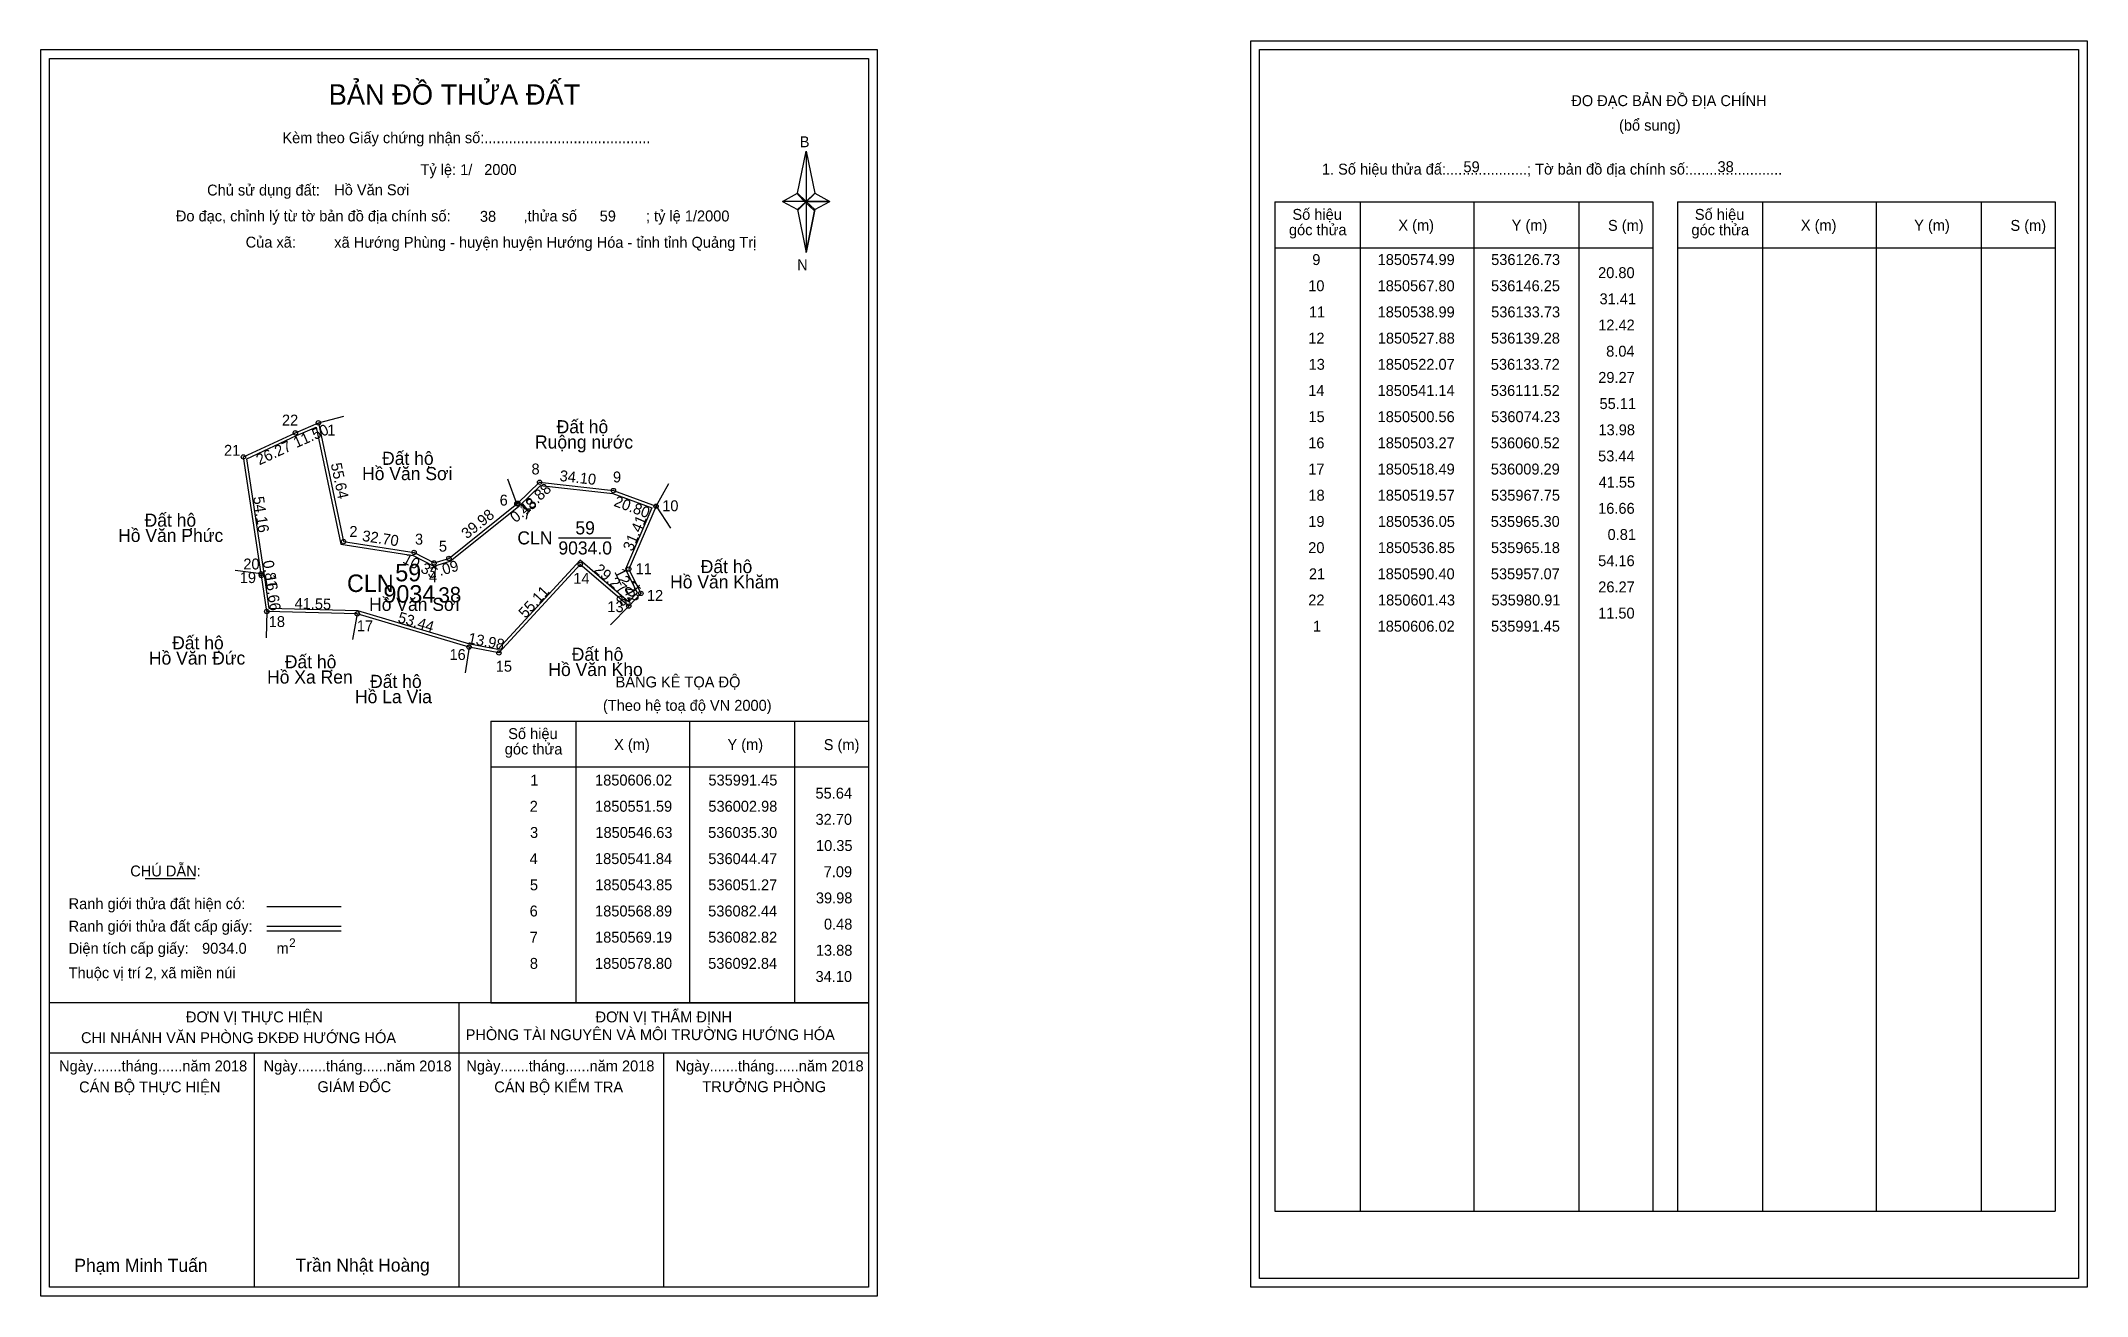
# Model space of a CAD drawing. Extents: x 535864 to 536802, y 1850206 to 1850781.
import ezdxf

# ---------------------------------------------------------------- set-up
doc = ezdxf.new("R2010")
doc.units = 0
for name, color, linetype in [('Level 1', 7, 'Continuous'), ('Level 10', 7, 'Continuous'), ('Level 11', 7, 'Continuous'), ('Level 13', 7, 'Continuous'), ('Level 2', 7, 'Continuous'), ('Level 27', 7, 'Continuous'), ('Level 3', 7, 'Continuous'), ('Level 36', 7, 'Continuous'), ('Level 4', 7, 'Continuous'), ('Level 49', 7, 'Continuous'), ('Level 5', 7, 'Continuous'), ('Level 53', 7, 'Continuous'), ('Level 55', 7, 'Continuous'), ('Level 6', 7, 'Continuous'), ('Level 63', 7, 'Continuous'), ('Level 7', 7, 'Continuous'), ('Level 9', 7, 'Continuous')]:
    doc.layers.add(name, color=color, linetype=linetype)

msp = doc.modelspace()

# ---------------------------------------------------------------- linework, layer by layer
at = {"layer": 'Level 1'}
for p, q in [((536422.9, 1850777.02), (536422.9, 1850777.02)), ((535868.25, 1850773.02), (535868.25, 1850773.02)), ((536211.1, 1850711.25), (536215.03, 1850730.53)), ((536215.03, 1850730.53), (536215.03, 1850707.48)), ((536215.03, 1850730.53), (536218.97, 1850711.25)), ((536204.21, 1850707.48), (536211.1, 1850711.25)), ((536211.1, 1850711.25), (536215.03, 1850707.48)), ((536214.74, 1850707.05), (536211.1, 1850710.81)), ((536218.67, 1850710.81), (536214.74, 1850707.05)), ((536214.74, 1850707.05), (536218.67, 1850710.81)), ((536218.97, 1850711.25), (536215.03, 1850707.48)), ((536215.03, 1850707.48), (536211.1, 1850703.8)), ((536214.74, 1850707.05), (536211.1, 1850703.36)), ((536211.1, 1850703.36), (536214.74, 1850707.05)), ((536211.1, 1850703.8), (536215.03, 1850684.08)), ((536218.67, 1850703.36), (536214.74, 1850707.05)), ((536215.03, 1850707.48), (536215.03, 1850684.08)), ((536215.03, 1850707.48), (536225.85, 1850707.48)), ((536215.03, 1850707.48), (536218.97, 1850703.8)), ((536218.97, 1850703.8), (536215.03, 1850684.08)), ((536218.97, 1850703.8), (536225.85, 1850707.48)), ((536429.96, 1850707.31), (536603.17, 1850707.31)), ((536469.14, 1850244.78), (536469.14, 1850707.31)), ((536521.29, 1850244.78), (536521.29, 1850707.31)), ((536569.23, 1850707.31), (536569.23, 1850244.78)), ((536603.17, 1850707.31), (536603.17, 1850244.78)), ((536614.48, 1850707.31), (536787.68, 1850707.31)), ((536653.66, 1850244.78), (536653.66, 1850707.31)), ((536705.8, 1850244.78), (536705.8, 1850707.31)), ((536753.75, 1850707.31), (536753.75, 1850244.78)), ((536787.68, 1850707.31), (536787.68, 1850244.78)), ((536429.96, 1850686.25), (536603.17, 1850686.25)), ((536614.48, 1850686.25), (536787.68, 1850686.25)), ((536070.44, 1850469.36), (536243.64, 1850469.36)), ((536109.62, 1850340.31), (536109.62, 1850469.36)), ((536161.76, 1850340.31), (536161.76, 1850469.36)), ((536209.71, 1850469.36), (536209.71, 1850340.31)), ((536070.44, 1850448.31), (536243.64, 1850448.31)), ((535912.09, 1850397.15), (535934.89, 1850397.15)), ((535967.82, 1850384.34), (536001.84, 1850384.34)), ((535967.82, 1850375.44), (536001.84, 1850375.44)), ((535967.82, 1850373.25), (536001.84, 1850373.25)), ((536081.91, 1850340.31), (535868.25, 1850340.31)), ((536243.64, 1850340.31), (536033.96, 1850340.31)), ((536055.95, 1850209.87), (536055.95, 1850340.31)), ((536070.44, 1850340.31), (536243.64, 1850340.31)), ((536243.65, 1850317.21), (535868.25, 1850317.21)), ((535962.1, 1850209.87), (535962.1, 1850317.21)), ((536149.8, 1850209.87), (536149.8, 1850317.21)), ((536429.96, 1850244.78), (536787.68, 1850244.78)), ((536798.3, 1850213.87), (536798.3, 1850213.87)), ((536243.64, 1850209.87), (536243.64, 1850209.87))]:
    msp.add_line(p, q, dxfattribs=at)
for points in [[(536211.1, 1850711.25), (536215.03, 1850730.53), (536215.03, 1850707.48)], [(536215.03, 1850707.48), (536218.97, 1850711.25), (536225.85, 1850707.48)], [(536204.21, 1850707.48), (536211.1, 1850703.8), (536215.03, 1850707.48)], [(536215.03, 1850707.48), (536215.03, 1850684.08), (536218.97, 1850703.8)]]:
    msp.add_lwpolyline(points, close=True, dxfattribs=at)
at = {"layer": 'Level 10'}
for p, q in [((536074.23, 1850500.56), (536111.52, 1850541.14)), ((536133.72, 1850522.07), (536139.28, 1850527.88))]:
    msp.add_line(p, q, dxfattribs=at)
for points in [[(536009.29, 1850518.49), (535967.75, 1850519.57), (535965.3, 1850536.05), (535965.18, 1850536.85), (535957.07, 1850590.4), (535980.91, 1850601.43), (535991.45, 1850606.02), (536002.98, 1850551.59), (536035.3, 1850546.63), (536044.47, 1850541.84), (536051.27, 1850543.85), (536082.44, 1850568.89), (536082.82, 1850569.19), (536092.84, 1850578.8), (536126.73, 1850574.99), (536146.25, 1850567.8), (536133.73, 1850538.99), (536139.28, 1850527.88), (536133.72, 1850522.07), (536111.52, 1850541.14), (536074.23, 1850500.56), (536060.52, 1850503.27)], [(536009.51, 1850519.88), (535968.96, 1850520.94), (535966.68, 1850536.26), (535966.56, 1850537.06), (535958.61, 1850589.57), (535981.48, 1850600.15), (535990.44, 1850604.05), (536001.81, 1850550.35), (536034.86, 1850545.28), (536044.32, 1850540.34), (536051.93, 1850542.59), (536083.31, 1850567.79), (536083.74, 1850568.13), (536093.34, 1850577.34), (536126.41, 1850573.62), (536144.38, 1850567), (536132.19, 1850538.95), (536137.59, 1850528.14), (536133.63, 1850524), (536111.41, 1850543.08), (536073.73, 1850502.09), (536060.86, 1850504.63)]]:
    msp.add_lwpolyline(points, close=True, dxfattribs=at)
at = {"layer": 'Level 11'}
for centre in [(535991.45, 1850606.02), (535980.91, 1850601.43), (535957.07, 1850590.4), (536092.84, 1850578.8), (536082.44, 1850568.89), (536082.82, 1850569.19), (536126.73, 1850574.99), (536146.25, 1850567.8), (536002.98, 1850551.59), (536035.3, 1850546.63), (536044.47, 1850541.84), (536051.27, 1850543.85), (536111.52, 1850541.14), (536133.73, 1850538.99), (535965.18, 1850536.85), (535965.3, 1850536.05), (536133.72, 1850522.07), (536139.28, 1850527.88), (535967.75, 1850519.57), (536009.29, 1850518.49), (536009.29, 1850518.49), (536060.52, 1850503.27), (536074.23, 1850500.56)]:
    msp.add_circle(centre, 1, dxfattribs=at)
at = {"layer": 'Level 27'}
for p, q in [((535991.45, 1850606.02), (536003.07, 1850609.03)), ((536082.44, 1850568.89), (536078.31, 1850580.16)), ((536146.25, 1850567.8), (536152.14, 1850578.25)), ((536146.25, 1850567.8), (536152.81, 1850557.75)), ((535965.18, 1850536.85), (535953.28, 1850538.4)), ((536133.72, 1850522.07), (536125.42, 1850513.4)), ((535967.75, 1850519.57), (535967.5, 1850507.57)), ((536009.29, 1850518.49), (536007.02, 1850506.71)), ((536060.52, 1850503.27), (536058.76, 1850491.4))]:
    msp.add_line(p, q, dxfattribs=at)
at = {"layer": 'Level 3'}
for p, q in [((536429.96, 1850707.31), (536429.96, 1850244.78)), ((536614.48, 1850707.31), (536614.48, 1850244.78)), ((536070.44, 1850469.36), (536070.44, 1850340.31))]:
    msp.add_line(p, q, dxfattribs=at)
at = {"layer": 'Level 63'}
for points in [[(535864.25, 1850777.02), (536247.65, 1850777.02), (536247.65, 1850205.87), (535864.25, 1850205.87)], [(536418.9, 1850781.02), (536802.3, 1850781.02), (536802.3, 1850209.87), (536418.9, 1850209.87)], [(536422.9, 1850777.02), (536798.3, 1850777.02), (536798.3, 1850213.87), (536422.9, 1850213.87)], [(535868.25, 1850773.02), (536243.65, 1850773.02), (536243.65, 1850209.87), (535868.25, 1850209.87)]]:
    msp.add_lwpolyline(points, close=True, dxfattribs=at)
at = {"layer": 'Level 9'}
msp.add_line((536101.48, 1850553.29), (536125.56, 1850553.29), dxfattribs=at)

# ---------------------------------------------------------------- texts
at = {"layer": 'Level 1'}
for s, height, p in [('BẢN ĐỒ THỬA ĐẤT', 9.3313, (535996.18, 1850751.83)), ('ĐO ĐẠC BẢN ĐỒ ĐỊA CHÍNH', 5, (536565.85, 1850751.14)), ('Kèm theo Giấy chứng nhận số:.........................................', 5, (535974.95, 1850734.17)), ('B', 5, (536212.12, 1850732.29)), ('(bổ sung)', 5, (536587.73, 1850739.9)), ('1. Số hiệu thửa đấ:....................; Tờ bản đồ địa chính số:.......................', 5, (536451.51, 1850719.78)), ('Chủ sử dụng đất:', 5, (535940.43, 1850710.18)), ('Đo đạc, chỉnh lý từ tờ bản đồ địa chính số:                  ,thửa số                 ; tỷ lệ 1/2000', 5, (535926.11, 1850698.32)), ('Số hiệu', 5, (536437.99, 1850699.04)), ('X (m)', 5, (536486.56, 1850694.09)), ('Y (m)', 5, (536538.51, 1850694.09)), ('S (m)', 5, (536582.67, 1850693.99)), ('Số hiệu', 5, (536622.51, 1850699.04)), ('X (m)', 5, (536671.07, 1850694.09)), ('Y (m)', 5, (536723.03, 1850694.09)), ('S (m)', 5, (536767.18, 1850693.99)), ('Của xã:', 5, (535958.11, 1850686.32)), ('góc thửa', 5, (536436.41, 1850691.98)), ('góc thửa', 5, (536620.92, 1850691.98)), ('N', 5, (536210.92, 1850675.95)), ('BẢNG KÊ TỌA ĐỘ', 5, (536127.71, 1850484.77)), ('(Theo hệ toạ độ VN 2000)', 5, (536121.9, 1850474.05)), ('Số hiệu', 5, (536078.47, 1850461.1)), ('góc thửa', 5, (536076.89, 1850454.04)), ('X (m)', 5, (536127.03, 1850456.15)), ('Y (m)', 5, (536178.99, 1850456.15)), ('S (m)', 5, (536223.14, 1850456.05)), ('CHÚ DẪN:', 5, (535905.21, 1850398.16)), ('Ranh giới thửa đất hiện có:', 5, (535876.95, 1850383.16)), ('Ranh giới thửa đất cấp giấy:', 5, (535876.95, 1850372.88)), ('Diện tích cấp giấy:', 5, (535876.95, 1850362.72)), ('m', 5, (535972.26, 1850362.76)), ('2', 4, (535978.05, 1850365.78)), ('Thuộc vị trí 2, xã miền núi', 5, (535876.95, 1850351.52)), ('ĐƠN VỊ THỰC HIỆN', 5, (535930.72, 1850331.28)), ('ĐƠN VỊ THẨM ĐỊNH', 5, (536118.52, 1850331.28)), ('CHI NHÁNH VĂN PHÒNG ĐKĐĐ HƯỚNG HÓA', 5, (535882.63, 1850321.76)), ('PHÒNG TÀI NGUYÊN VÀ MÔI TRƯỜNG HƯỚNG HÓA', 5, (536058.97, 1850323.14)), ('Ngày.......tháng......năm 2018', 5, (535872.58, 1850308.81)), ('CÁN BỘ THỰC HIỆN', 5, (535881.75, 1850299.18)), ('Ngày.......tháng......năm 2018', 5, (535966.33, 1850308.81)), ('GIÁM ĐỐC', 5, (535991.01, 1850299.3)), ('Ngày.......tháng......năm 2018', 5, (536059.28, 1850308.81)), ('CÁN BỘ KIỂM TRA', 5, (536072.09, 1850299.18)), ('Ngày.......tháng......năm 2018', 5, (536155.19, 1850308.81)), ('TRƯỞNG PHÒNG', 5, (536167.47, 1850299.3)), ('Phạm Minh Tuấn', 6, (535879.57, 1850216.95)), ('Trần Nhật Hoàng', 6, (535980.95, 1850217.05))]:
    msp.add_text(s, height=height, dxfattribs=at).set_placement(p)
at = {"layer": 'Level 11'}
msp.add_text('Tỷ lệ: 1/', height=5, dxfattribs=at).set_placement((536038.26, 1850719.54))
at = {"layer": 'Level 13'}
for s, p in [('59', (536109.28, 1850554.89)), ('CLN', (536082.69, 1850550.29)), ('9034.0', (536101.49, 1850545.69))]:
    msp.add_text(s, height=6, dxfattribs=at).set_placement(p)
at = {"layer": 'Level 2'}
msp.add_text('Hồ Văn Sơi', height=6, dxfattribs=at).set_placement((536014.69, 1850519.84))
at = {"layer": 'Level 3'}
msp.add_text('CLN ', height=8, dxfattribs=at).set_placement((536004.58, 1850528.51))
at = {"layer": 'Level 36'}
for s, p in [('Đất hộ', (536100.68, 1850601.24)), ('Ruộng nước', (536090.75, 1850594.24)), ('Đất hộ', (536020.65, 1850586.77)), ('Hồ Văn Sơi', (536011.49, 1850579.77)), ('Đất hộ', (535911.77, 1850558.43)), ('Hồ Văn Phức', (535899.64, 1850551.43)), ('Đất hộ', (536166.73, 1850537.16)), ('Hồ Văn Khăm', (536152.69, 1850530.16)), ('Đất hộ', (535924.41, 1850502.23)), ('Đất hộ', (536107.6, 1850496.99)), ('Hồ Văn Đức', (535913.76, 1850495.23)), ('Hồ Xa Ren', (535967.93, 1850486.54)), ('Đất hộ', (535976.06, 1850493.54)), ('Hồ Văn Kho', (536096.89, 1850489.99)), ('Hồ La Via', (536008.24, 1850477.54)), ('Đất hộ', (536015.15, 1850484.54))]:
    msp.add_text(s, height=6, dxfattribs=at).set_placement(p)
at = {"layer": 'Level 4'}
msp.add_text('59', height=8, dxfattribs=at).set_placement((536026.69, 1850533.4))
at = {"layer": 'Level 49'}
for s, rotation, p in [('11.50', 23.53235, (535981.32, 1850594.41)), ('26.27', 24.82846, (535964.37, 1850586.5)), ('55.64', 281.96026, (535997.08, 1850587.14)), ('13.88', 43.80347, (536086.55, 1850563.63)), ('34.10', 353.5856, (536101.84, 1850579.4)), ('54.16', 278.61184, (535961.48, 1850571.94)), ('0.48', 38.29016, (536081.81, 1850559.99)), ('20.80', 339.77922, (536126.53, 1850568.03)), ('39.98', 38.77619, (536059.54, 1850552.55)), ('31.41', 66.51162, (536135.39, 1850546.83)), ('32.70', 351.27515, (536011.3, 1850551.93)), ('0.81', 278.53077, (535965.93, 1850542.63)), ('10.35', 332.41944, (536029.68, 1850542.12)), ('7.09', 16.46706, (536043.69, 1850534.73)), ('29.27', 319.33712, (536117.48, 1850538.13)), ('16.66', 278.45595, (535966.91, 1850536.13)), ('55.11', 47.4193, (536086.38, 1850516.15)), ('12.42', 296.54442, (536126.96, 1850537.78)), ('8.04', 46.2596, (536130.96, 1850521.5)), ('41.55', 358.5107, (535980.5, 1850520.84)), ('53.44', 343.45376, (536027.52, 1850514.74)), ('13.98', 348.81871, (536059.74, 1850505.06))]:
    msp.add_text(s, height=5, rotation=rotation, dxfattribs=at).set_placement(p)
at = {"layer": 'Level 5'}
msp.add_text('9034', height=8, dxfattribs=at).set_placement((536021.26, 1850523.62))
at = {"layer": 'Level 53'}
for s, p in [('9', (536447.11, 1850678.33)), ('1850574.99', (536477.07, 1850678.33)), ('536126.73', (536529.11, 1850678.33)), ('10', (536445.24, 1850666.33)), ('1850567.80', (536477.05, 1850666.33)), ('536146.25', (536529.05, 1850666.33)), ('20.80', (536578.14, 1850672.33)), ('31.41', (536578.79, 1850660.33)), ('11', (536445.56, 1850654.33)), ('1850538.99', (536477.07, 1850654.33)), ('536133.73', (536529.11, 1850654.33)), ('12.42', (536578.19, 1850648.33)), ('12', (536445.26, 1850642.33)), ('1850527.88', (536477.13, 1850642.33)), ('536139.28', (536529.02, 1850642.33)), ('13', (536445.42, 1850630.33)), ('1850522.07', (536477.08, 1850630.33)), ('536133.72', (536528.96, 1850630.33)), ('8.04', (536581.83, 1850636.33)), ('29.27', (536578.21, 1850624.33)), ('14', (536445.24, 1850618.33)), ('1850541.14', (536477.04, 1850618.33)), ('536111.52', (536528.96, 1850618.33)), ('55.11', (536578.79, 1850612.33)), ('15', (536445.35, 1850606.33)), ('1850500.56', (536477.06, 1850606.33)), ('536074.23', (536529.11, 1850606.33)), ('13.98', (536578.3, 1850600.33)), ('16', (536445.25, 1850594.33)), ('1850503.27', (536477.08, 1850594.33)), ('536060.52', (536528.96, 1850594.33)), ('17', (536445.27, 1850582.33)), ('1850518.49', (536477.07, 1850582.33)), ('536009.29', (536528.96, 1850582.33)), ('53.44', (536578.14, 1850588.33)), ('41.55', (536578.37, 1850576.33)), ('18', (536445.32, 1850570.33)), ('1850519.57', (536477.08, 1850570.33)), ('535967.75', (536529.05, 1850570.33)), ('16.66', (536578.16, 1850564.33)), ('19', (536445.27, 1850558.33)), ('1850536.05', (536477.16, 1850558.33)), ('535965.30', (536528.94, 1850558.33)), ('20', (536445.24, 1850546.33)), ('1850536.85', (536477.16, 1850546.33)), ('535965.18', (536529.02, 1850546.33)), ('0.81', (536582.48, 1850552.33)), ('54.16', (536578.16, 1850540.33)), ('21', (536445.56, 1850534.33)), ('1850590.40', (536477.05, 1850534.33)), ('535957.07', (536528.97, 1850534.33)), ('26.27', (536578.21, 1850528.33)), ('22', (536445.26, 1850522.33)), ('1850601.43', (536477.22, 1850522.33)), ('535980.91', (536529.26, 1850522.33)), ('11.50', (536578.14, 1850516.33)), ('1', (536447.41, 1850510.33)), ('1850606.02', (536477.07, 1850510.33)), ('535991.45', (536529.05, 1850510.33)), ('1', (536088.64, 1850439.81)), ('1850606.02', (536118.3, 1850439.81)), ('535991.45', (536170.27, 1850439.81)), ('55.64', (536219.36, 1850433.81)), ('2', (536088.34, 1850427.81)), ('1850551.59', (536118.3, 1850427.81)), ('536002.98', (536170.24, 1850427.81)), ('3', (536088.49, 1850415.81)), ('1850546.63', (536118.45, 1850415.81)), ('536035.30', (536170.16, 1850415.81)), ('32.70', (536219.37, 1850421.81)), ('4', (536088.31, 1850403.81)), ('1850541.84', (536118.27, 1850403.81)), ('536044.47', (536170.2, 1850403.81)), ('10.35', (536219.6, 1850409.81)), ('7.09', (536223.12, 1850397.81)), ('5', (536088.43, 1850391.81)), ('1850543.85', (536118.39, 1850391.81)), ('536051.27', (536170.2, 1850391.81)), ('39.98', (536219.53, 1850385.81)), ('6', (536088.32, 1850379.81)), ('1850568.89', (536118.3, 1850379.81)), ('536082.44', (536170.16, 1850379.81)), ('7', (536088.35, 1850367.81)), ('1850569.19', (536118.3, 1850367.81)), ('536082.82', (536170.18, 1850367.81)), ('0.48', (536223.23, 1850373.81)), ('13.88', (536219.53, 1850361.81)), ('8', (536088.39, 1850355.81)), ('1850578.80', (536118.28, 1850355.81)), ('536092.84', (536170.16, 1850355.81)), ('34.10', (536219.37, 1850349.81))]:
    msp.add_text(s, height=5, dxfattribs=at).set_placement(p)
at = {"layer": 'Level 55'}
for s, height, p in [('1', 0.8, (535991.23, 1850606.02)), ('89', 0.22, (535991.29, 1850605.8)), ('89', 0.22, (535991.29, 1850605.8)), ('0', 0.22, (535991.37, 1850605.8)), ('22', 0.8, (535980.34, 1850601.43)), ('89', 0.22, (535980.75, 1850601.21)), ('89', 0.22, (535980.75, 1850601.21)), ('21', 0.8, (535956.55, 1850590.4)), ('89', 0.22, (535956.91, 1850590.18)), ('89', 0.22, (535956.91, 1850590.18)), ('8', 0.8, (536092.58, 1850578.8)), ('0', 0.22, (536092.76, 1850578.58)), ('6', 0.8, (536082.17, 1850568.89)), ('0', 0.22, (536082.36, 1850568.67)), ('0', 0.22, (536082.36, 1850568.67)), ('7', 0.8, (536082.55, 1850569.19)), ('0', 0.22, (536082.74, 1850568.97)), ('9', 0.8, (536126.46, 1850574.99)), ('0', 0.22, (536126.65, 1850574.77)), ('10', 0.8, (536145.68, 1850567.8)), ('81', 0.22, (536146.11, 1850567.58)), ('0', 0.22, (536146.17, 1850567.58)), ('2', 0.8, (536002.71, 1850551.59)), ('0', 0.22, (536002.9, 1850551.37)), ('3', 0.8, (536035.05, 1850546.63)), ('0', 0.22, (536035.22, 1850546.41)), ('4', 0.8, (536044.19, 1850541.84)), ('0', 0.22, (536044.39, 1850541.62)), ('5', 0.8, (536051.01, 1850543.85)), ('0', 0.22, (536051.19, 1850543.63)), ('14', 0.8, (536110.95, 1850541.14)), ('0', 0.22, (536111.44, 1850540.92)), ('11', 0.8, (536133.21, 1850538.99)), ('20', 0.8, (535964.61, 1850536.85)), ('19', 0.8, (535964.73, 1850536.05)), ('111', 0.22, (535964.96, 1850536.63)), ('111', 0.22, (535964.96, 1850536.63)), ('89', 0.22, (535965.02, 1850536.63)), ('89', 0.22, (535965.02, 1850536.63)), ('111', 0.22, (535965.08, 1850535.83)), ('111', 0.22, (535965.08, 1850535.83)), ('81', 0.22, (536133.59, 1850538.77)), ('13', 0.8, (536133.18, 1850522.07)), ('81', 0.22, (536133.58, 1850521.85)), ('0', 0.22, (536133.64, 1850521.85)), ('12', 0.8, (536138.71, 1850527.88)), ('81', 0.22, (536139.14, 1850527.66)), ('18', 0.8, (535967.19, 1850519.57)), ('116', 0.22, (535967.51, 1850519.35)), ('111', 0.22, (535967.53, 1850519.35)), ('111', 0.22, (535967.53, 1850519.35)), ('17', 0.8, (536008.73, 1850518.49)), ('116', 0.22, (536009.05, 1850518.27)), ('94', 0.22, (536009.13, 1850518.27)), ('16', 0.8, (536059.95, 1850503.27)), ('94', 0.22, (536060.36, 1850503.05)), ('0', 0.22, (536060.44, 1850503.05)), ('15', 0.8, (536073.68, 1850500.56)), ('0', 0.22, (536074.15, 1850500.34))]:
    msp.add_text(s, height=height, dxfattribs=at).set_placement(p)
at = {"layer": 'Level 6'}
for s, p in [('2000', (536067.46, 1850719.58)), ('59', (536516.41, 1850720.86)), ('38', (536632.9, 1850720.9)), ('Hồ Văn Sơi', (535998.7, 1850710.32)), ('38', (536065.51, 1850698.14)), ('59', (536120.41, 1850698.3)), ('xã Hướng Phùng - huyện huyện Hướng Hóa - tỉnh tỉnh Quảng Trị', (535998.72, 1850686.24)), ('9034.0', (535938.13, 1850362.73))]:
    msp.add_text(s, height=5, dxfattribs=at).set_placement(p)
at = {"layer": 'Level 7'}
msp.add_text('38', height=7, rotation=2, dxfattribs=at).set_placement((536046.64, 1850523.57))
at = {"layer": 'Level 9'}
for s, p in [('22', (535974.75, 1850604.77)), ('21', (535948.19, 1850590.93)), ('1', (535995.5, 1850600.15)), ('8', (536089.15, 1850582.36)), ('9', (536126.51, 1850578.72)), ('6', (536074.57, 1850568.11)), ('10', (536149.08, 1850565.51)), ('2', (536005.68, 1850553.74)), ('7', (536085.34, 1850561.86)), ('3', (536035.75, 1850550.21)), ('5', (536046.7, 1850547.02)), ('20', (535957.05, 1850538.83)), ('11', (536136.89, 1850536.66)), ('19', (535955.43, 1850532.6)), ('4', (536042.13, 1850532.97)), ('14', (536108.33, 1850532.25)), ('13', (536123.94, 1850519.26)), ('12', (536142.07, 1850524.42)), ('18', (535968.69, 1850512.44)), ('17', (536009.09, 1850510.52)), ('16', (536051.57, 1850497.33)), ('15', (536072.77, 1850491.98))]:
    msp.add_text(s, height=5, dxfattribs=at).set_placement(p)

doc.saveas('drawing.dxf')
